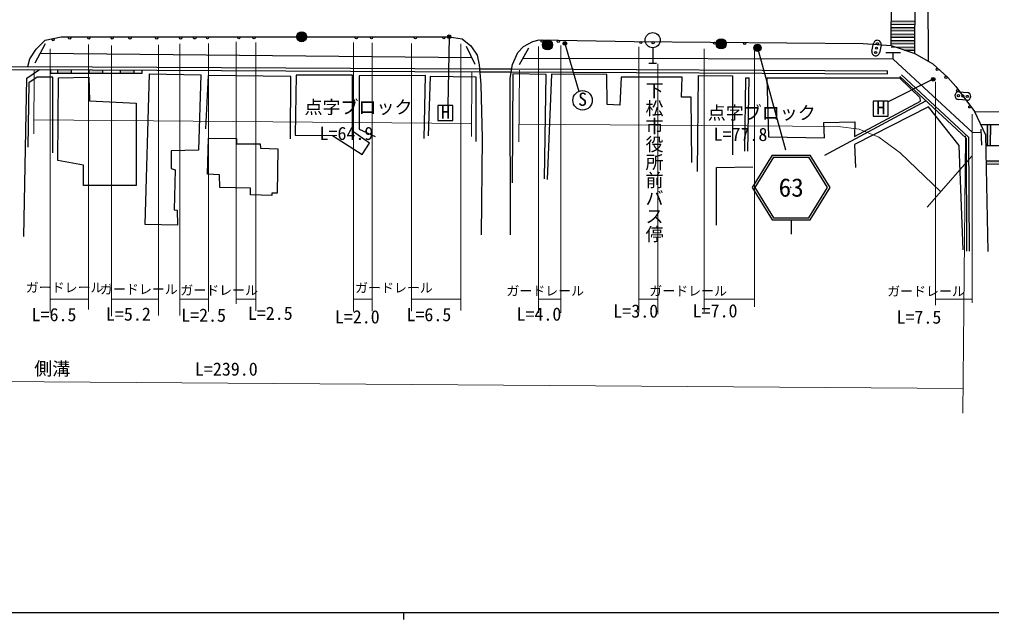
# Model space of a CAD drawing. Units: millimetres at full size, sheet at 1:1000; details may follow other scales. Extents: x 40000 to 680000, y 20000 to 380000.
# Drawn here: x 214644 to 349716, y 204000 to 287460 of the extents above; entities that cross this region are included whole.
import ezdxf
from ezdxf.enums import TextEntityAlignment as Align

# ---------------------------------------------------------------- set-up
doc = ezdxf.new("R2010")
doc.units = ezdxf.units.MM
doc.header["$LTSCALE"] = 1000
for name, color, linetype, lineweight in [('M-BGD', 7, 'Continuous', 25), ('M-BGD-EXST', 7, 'Continuous', 25), ('M-STR-HTXT', 7, 'Continuous', 13), ('M-STR-STRC', 7, 'Continuous', 25), ('M-TTL-BAND', 7, 'Continuous', 25)]:
    doc.layers.add(name, color=color, linetype=linetype, lineweight=lineweight)
doc.layers.add('M-BMK-HTXT', color=7, linetype='Continuous')
doc.styles.add('@ＭＳ ゴシック', font='')
doc.styles.add('ＭＳ ゴシック', font='')
doc.styles.get('@ＭＳ ゴシック').set_extended_font_data('@MS Gothic')
doc.styles.get('ＭＳ ゴシック').set_extended_font_data('MS Gothic')

msp = doc.modelspace()

# ---------------------------------------------------------------- hatches: boundary and pattern name
at = {"layer": 'M-BGD'}
for points in [[(253160, 285048, 0.41421), (253860, 284348, 0.41421), (254560, 285048, 1)], [(287310, 283910, 0.41421), (288010, 283210, 0.41421), (288710, 283910, 1)], [(311449, 284064, 0.41421), (312149, 283364, 0.41421), (312849, 284064, 1)], [(221882, 280476), (219982, 280486), (219979, 279988), (221879, 279988)], [(226232, 280452), (224332, 280462), (224329, 279988), (226229, 279988)], [(230581, 280428), (228682, 280439), (228679, 279988), (230579, 279988)]]:
    msp.add_hatch(color=256, dxfattribs=at).paths.add_polyline_path(points)
at = {"layer": 'M-BGD-EXST'}
for points in [[(274601, 285054, 1), (274101, 285054, 0.41421), (274351, 284804, 0.41421)], [(290680, 284125, 1), (290180, 284125, 0.41421), (290430, 283875, 0.41421)], [(341859, 279139, 1), (341359, 279139, 0.41421), (341609, 278889, 0.41421)]]:
    msp.add_hatch(color=256, dxfattribs=at).paths.add_polyline_path(points)
at = {"layer": 'M-STR-STRC'}
for points in [[(339090, 287223), (335800, 287248), (335797, 286798), (339086, 286773)], [(339076, 285423), (335786, 285448), (335783, 284998), (339072, 284973)], [(339083, 286323), (335793, 286348), (335790, 285898), (339079, 285873)], [(317699, 283521, 1), (316699, 283521, 0.41421), (317199, 283021, 0.41421)], [(339069, 284523), (335779, 284548), (335776, 284098), (339065, 284073)], [(336291, 283644), (337641, 283184), (339058, 283173), (339062, 283623)], [(349593, 272847), (349143, 272848), (349134, 269948), (349584, 269947)], [(354150, 267778), (348949, 267812), (348958, 267362), (354147, 267328)]]:
    msp.add_hatch(color=256, dxfattribs=at).paths.add_polyline_path(points)

# ---------------------------------------------------------------- linework, layer by layer
at = {"layer": 'M-BGD'}
for p, q in [((302633, 283533), (302633, 281359)), ((219979, 279988), (219982, 280486)), ((221879, 279988), (221882, 280476)), ((224329, 279988), (224332, 280462)), ((226229, 279988), (226232, 280452)), ((228679, 279988), (228682, 280439)), ((230579, 279988), (230581, 280428)), ((335248, 279894), (335250, 280294)), ((315424, 269145), (315594, 279322)), ((315594, 279322), (316034, 279315)), ((315864, 269137), (316034, 279315)), ((326570, 268571), (340595, 276117))]:
    msp.add_line(p, q, dxfattribs=at)
for points in [[(215832, 280909), (216086, 281959), (216978, 283307), (218227, 284575), (220442, 285029), (257541, 285050), (274351, 285054), (276170, 284742), (277363, 283803), (278223, 282474), (278516, 281145), (278758, 278401), (278922, 270925), (278813, 257489)], [(282867, 257504), (282846, 279274), (283151, 281180), (283874, 282862), (284699, 283697), (285958, 284409), (286838, 284610), (300079, 284410), (331885, 284116), (335762, 283825), (339055, 282701), (341563, 281280), (343638, 279384), (344737, 278120), (347366, 274643), (348879, 271416), (349197, 255194)], [(67838, 276407), (69848, 276437), (82373, 276345), (88628, 269421), (94627, 269093), (106326, 277939), (142978, 281173), (207077, 280867), (215832, 280909), (278550, 280567), (282970, 280567), (335250, 280294)], [(302108, 281359), (302633, 281359), (303158, 281359)], [(67832, 276007), (69850, 276037), (82194, 275946), (88442, 269031), (94751, 268686), (106475, 277550), (142995, 280773), (207077, 280467), (215831, 280509), (278549, 280167), (282969, 280167), (335248, 279894)], [(215262, 257256), (215689, 279310), (217450, 280500)], [(218953, 280492), (218953, 279988), (231706, 279988), (231708, 280422)], [(252294, 270841), (252367, 279506), (240852, 279651), (240518, 272231)], [(270887, 270919), (271069, 279656), (261860, 279636), (261862, 272185), (264063, 271187)], [(287589, 265300), (287811, 279813), (283181, 279894), (283099, 264753)], [(308069, 267541), (307990, 276633), (306639, 276660), (306718, 279439), (298241, 279439), (298082, 275521), (296297, 275633), (296254, 279810), (288580, 279851), (287971, 265191)], [(308862, 266318), (308993, 279682), (313739, 279630), (313739, 268650)], [(337189, 279764), (346517, 271085), (346605, 255255)], [(219277, 268905), (219263, 279408), (217096, 279408), (215934, 278634), (215818, 269677)], [(278123, 270486), (278100, 279450), (271731, 279542), (271412, 271284)], [(336950, 279508), (346168, 270932), (346255, 255253)], [(345755, 255406), (345221, 269918), (340959, 275321), (330695, 270068), (330795, 266882)], [(311519, 258847), (311519, 266850), (316550, 266953)]]:
    msp.add_lwpolyline(points, dxfattribs=at)
for points in [[(239827, 279756), (239523, 269280), (235707, 269176), (235741, 266732), (236279, 266524), (236156, 260968), (236555, 260950), (236590, 258870), (232132, 258940), (232721, 279885)], [(260916, 279727), (253073, 279709), (252962, 271354), (258123, 271336), (262268, 268668), (263303, 270258), (260917, 271921)], [(220053, 279335), (224296, 279416), (224362, 276130), (230874, 275821), (230874, 264360), (223545, 264382), (223523, 267183), (219969, 267845)], [(318712, 271141), (326526, 271015), (326432, 273148), (330699, 273242), (330673, 271187), (339859, 276091), (339812, 276578), (336970, 279298), (318511, 279305)], [(240931, 270952), (244815, 270893), (244815, 270182), (248076, 270152), (248135, 269559), (250537, 269470), (250432, 263315), (249698, 263300), (249728, 262979), (246730, 263070), (246730, 263988), (242492, 264095), (242461, 265838), (240794, 265945)]]:
    msp.add_lwpolyline(points, close=True, dxfattribs=at)
for centre, radius in [((221630, 284880), 150), ((224279, 284881), 150), ((227532, 284883), 150), ((230012, 284884), 150), ((233715, 284887), 150), ((237039, 284888), 150), ((238995, 284890), 150), ((240769, 284891), 150), ((245123, 284893), 150), ((247239, 284894), 150), ((253860, 285048), 700), ((261455, 284901), 150), ((263559, 284902), 150), ((269660, 284903), 150), ((273607, 284904), 150), ((302633, 284583), 1050), ((219338, 284652), 150), ((287264, 284454), 150), ((288010, 283910), 700), ((289517, 284420), 150), ((300977, 284252), 150), ((302688, 284236), 150), ((311242, 284157), 150), ((312149, 284064), 700), ((315410, 284119), 150), ((342165, 280527), 150), ((343384, 279414), 150), ((344982, 277548), 150), ((346687, 275293), 150)]:
    msp.add_circle(centre, radius, dxfattribs=at)
at = {"layer": 'M-BGD-EXST'}
for p, q in [((274351, 285054), (274151, 275498)), ((290430, 284125), (292356, 277449)), ((341609, 279139), (335343, 275987)), ((335343, 276107), (333243, 276107)), ((333243, 276107), (333243, 274007)), ((335343, 274007), (335343, 276107)), ((274868, 275498), (272768, 275498)), ((272768, 275498), (272768, 273398)), ((274868, 273398), (274868, 275498)), ((272768, 273398), (274868, 273398)), ((333243, 274007), (335343, 274007))]:
    msp.add_line(p, q, dxfattribs=at)
for centre, radius in [((274351, 285054), 250), ((290430, 284125), 250), ((341609, 279139), 250), ((292890, 276210), 1350)]:
    msp.add_circle(centre, radius, dxfattribs=at)
at = {"layer": 'M-STR-HTXT'}
for p, q in [((224229, 283958), (224229, 247139)), ((227429, 246195), (227429, 283857)), ((233966, 283927), (233966, 246270)), ((236930, 284071), (236930, 246300)), ((240909, 284122), (240909, 246861)), ((244774, 284356), (244774, 247903)), ((247487, 284274), (247487, 246920)), ((261065, 284238), (261065, 246838)), ((263641, 284213), (263641, 246887)), ((269105, 284116), (269105, 246903)), ((275955, 284072), (275955, 246999)), ((286747, 283700), (286747, 246664)), ((289866, 283844), (289866, 246639)), ((300712, 283657), (300712, 246729)), ((218931, 283383), (218931, 246719)), ((227429, 283481), (227429, 246195)), ((309796, 283360), (309796, 246815)), ((316767, 283149), (316767, 247486)), ((303368, 281298), (303368, 246461)), ((216663, 271538), (216712, 280504)), ((277463, 271184), (277512, 280172)), ((284034, 270449), (284103, 280417)), ((341919, 278804), (341919, 247740)), ((347006, 274293), (347006, 248056)), ((216674, 273504), (277472, 272971)), ((345748, 232704), (346099, 271253)), ((340786, 261336), (346972, 268456)), ((218931, 248570), (224229, 248570)), ((227429, 248570), (233966, 248570)), ((236930, 248570), (240909, 248570)), ((244774, 248570), (247487, 248570)), ((261065, 248570), (263641, 248570)), ((269105, 248570), (275955, 248570)), ((286747, 248570), (289866, 248570)), ((300712, 248570), (303368, 248570)), ((309796, 248570), (316767, 248570)), ((341919, 248570), (347006, 248570)), ((105337, 237878), (345779, 236153))]:
    msp.add_line(p, q, dxfattribs=at)
msp.add_lwpolyline([(284050, 272876), (328416, 272580), (331320, 272216), (334042, 271088), (337033, 268930), (342667, 263502)], dxfattribs=at)
at = {"layer": 'M-STR-STRC'}
for p, q in [((335773, 283821), (335863, 295335)), ((339055, 282701), (339153, 295310)), ((340841, 295587), (340902, 281654)), ((335797, 286798), (339086, 286773)), ((335800, 287248), (339090, 287223)), ((335786, 285448), (339076, 285423)), ((335790, 285898), (339079, 285873)), ((335793, 286348), (339083, 286323)), ((216822, 281444), (218277, 284105)), ((276731, 283732), (277897, 281242)), ((333084, 283044), (333305, 284122)), ((334383, 283901), (334162, 282824)), ((335776, 284098), (339065, 284073)), ((335779, 284548), (339069, 284523)), ((335783, 284998), (339072, 284973)), ((217550, 282775), (277461, 282172)), ((284139, 281172), (285411, 283511)), ((317199, 283521), (321074, 269302)), ((335039, 282863), (337072, 282844)), ((335772, 283648), (339062, 283623)), ((336057, 281944), (336056, 282853)), ((337641, 283184), (339058, 283173)), ((345225, 277406), (346321, 277314)), ((346229, 276218), (345133, 276310)), ((347366, 274643), (361160, 274601)), ((348206, 272851), (360319, 272813)), ((349134, 269948), (349143, 272848)), ((349584, 269947), (349593, 272847)), ((348370, 269958), (348273, 272214)), ((348907, 269949), (359422, 269916)), ((319237, 268589), (316473, 264089)), ((319404, 268289), (316825, 264089)), ((319237, 268589), (324509, 268589)), ((319404, 268289), (324341, 268289)), ((326920, 264089), (324341, 268289)), ((327273, 264089), (324509, 268589)), ((348949, 267812), (354150, 267778)), ((348946, 267362), (354147, 267328)), ((316473, 264089), (319237, 259589)), ((316825, 264089), (319404, 259889)), ((321720, 264165), (321873, 264089)), ((324341, 259889), (326920, 264089)), ((324509, 259589), (327273, 264089)), ((319237, 259589), (324509, 259589)), ((319404, 259889), (324341, 259889)), ((321873, 259589), (321873, 257589))]:
    msp.add_line(p, q, dxfattribs=at)
msp.add_lwpolyline([(348296, 271678), (347090, 271746), (336057, 281944), (284599, 282018)], dxfattribs=at)
for centre, radius in [((317199, 283521), 500), ((333851, 284077), 150), ((333603, 282863), 150), ((333727, 283470), 150), ((345113, 276858), 150), ((345731, 276806), 150), ((346349, 276754), 150)]:
    msp.add_circle(centre, radius, dxfattribs=at)
for centre, start, end in [((333844, 284012), 78.42178, 168.42178), ((333844, 284012), 348.42178, 78.42178), ((333623, 282934), 168.42178, 258.42178), ((333623, 282934), 258.42178, 348.42178), ((345179, 276858), 175.20741, 265.20741), ((345179, 276858), 85.20741, 175.20741), ((346275, 276766), 355.20741, 85.20741), ((346275, 276766), 265.20741, 355.20741)]:
    msp.add_arc(centre, 550, start, end, dxfattribs=at)
at = {"layer": 'M-TTL-BAND'}
for p, q in [((40000, 205000), (579000, 205000)), ((268000, 205000), (268000, 204000))]:
    msp.add_line(p, q, dxfattribs=at)

# ---------------------------------------------------------------- texts
at = {"layer": 'M-BGD-EXST', "style": 'ＭＳ ゴシック'}
msp.add_text('S', height=1833, rotation=358.508, dxfattribs=at).set_placement((292235, 274917), align=Align.BOTTOM_LEFT)
for p in [(333696, 273699), (273221, 273090)]:
    msp.add_text('H', height=1833, dxfattribs=at).set_placement(p, align=Align.BOTTOM_LEFT)
at = {"layer": 'M-BMK-HTXT', "style": '@ＭＳ ゴシック'}
msp.add_text('下松市役所前バス停', height=1833, rotation=270, dxfattribs=at).set_placement((301386, 278877), align=Align.BOTTOM_LEFT)
at = {"layer": 'M-STR-HTXT', "style": 'ＭＳ ゴシック'}
for s, height, p in [('点字ブロック', 1833, (254252, 273792)), ('点字ブロック', 1833, (310283, 273005)), ('L=64.9', 1833, (256343, 270146)), ('ガードレール', 1320, (215517, 249127)), ('ガードレール', 1320, (225839, 248883)), ('ガードレール', 1320, (236991, 248749)), ('ガードレール', 1320, (261278, 249083)), ('ガードレール', 1320, (282300, 248662)), ('ガードレール', 1320, (302166, 248654)), ('ガードレール', 1320, (335215, 248608)), ('L=6.5', 1833, (216330, 244942)), ('L=5.2', 1833, (226663, 245019)), ('L=2.5', 1833, (237110, 244866)), ('L=2.5', 1833, (246375, 245133)), ('L=6.5', 1833, (268414, 244942)), ('L=4.0', 1833, (283703, 245019)), ('L=3.0', 1833, (297162, 245438)), ('L=7.0', 1833, (308181, 245476)), ('L=2.0', 1833, (258462, 244637)), ('L=7.5', 1833, (336502, 244602)), ('L=239.0', 1833, (239025, 237372))]:
    msp.add_text(s, height=height, dxfattribs=at).set_placement(p, align=Align.BOTTOM_LEFT)
for s, rotation, p in [('L=77.8', 359.733, (311085, 270033)), ('側溝', 359.648, (216689, 237445))]:
    msp.add_text(s, height=1833, rotation=rotation, dxfattribs=at).set_placement(p, align=Align.BOTTOM_LEFT)
at = {"layer": 'M-STR-STRC', "style": 'ＭＳ ゴシック'}
msp.add_text('63', height=2566, dxfattribs=at).set_placement((321873, 264089), align=Align.MIDDLE_CENTER)

doc.saveas('drawing.dxf')
